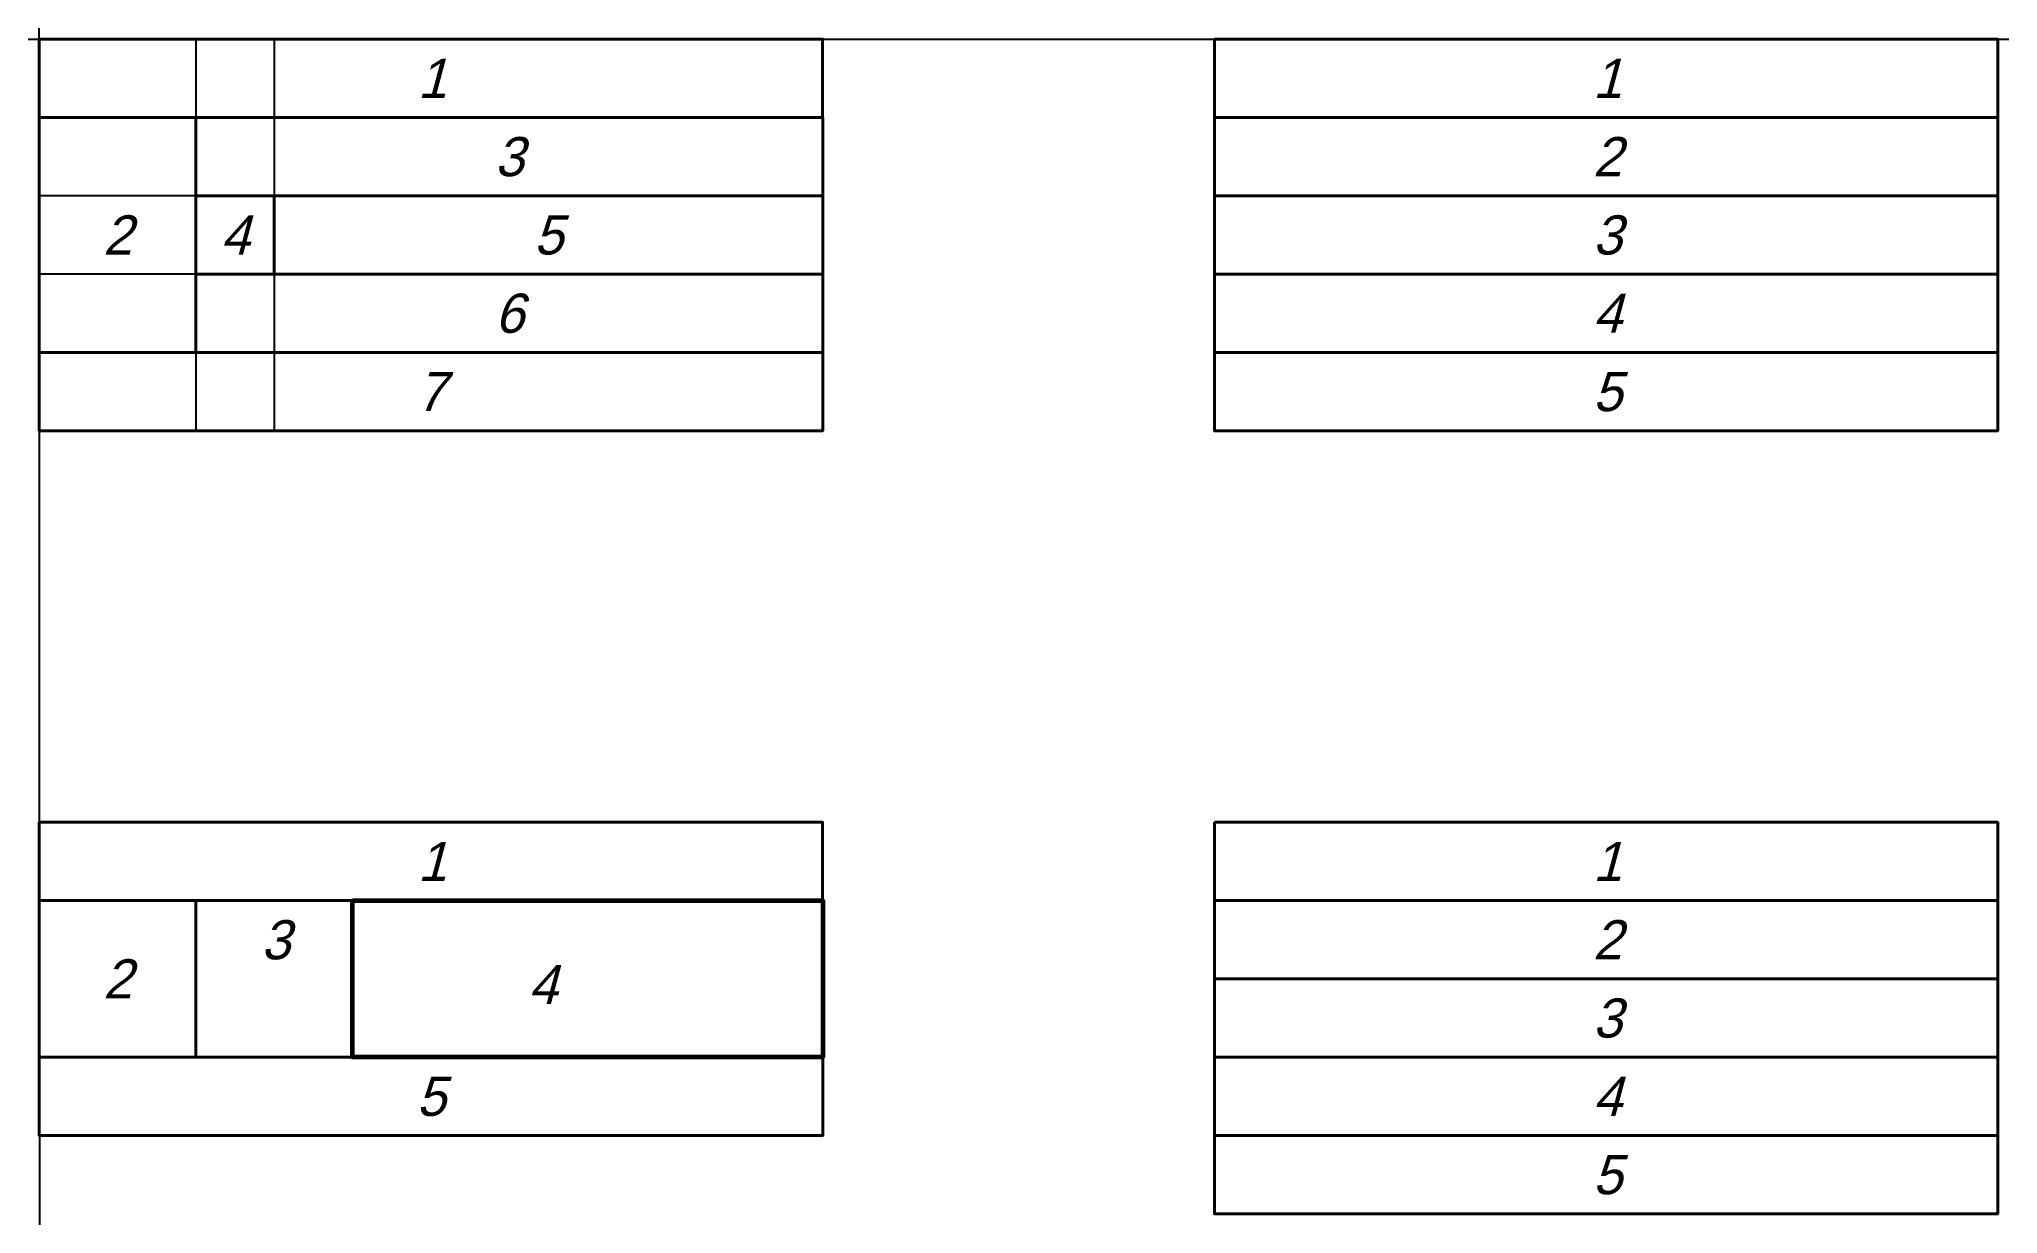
# Model space of a CAD drawing. Header units: millimetres. Extents: x -4679153 to -4676653, y 2164785 to 2166285.
import ezdxf
from ezdxf.enums import TextEntityAlignment as Align

# ---------------------------------------------------------------- set-up
doc = ezdxf.new("R2010")
doc.units = ezdxf.units.MM
doc.layers.get('Defpoints').update_dxf_attribs({"color": 1})
for name, color, linetype, lineweight in [('Основа', 182, 'Continuous', 60), ('Текст', 3, 'Continuous', 35), ('Тонкие', 132, 'Continuous', 40)]:
    doc.layers.add(name, color=color, linetype=linetype, lineweight=lineweight)
doc.styles.add('МИП_ГОСТ', font='MIPGOST.SHX', dxfattribs={"oblique": 15})

msp = doc.modelspace()

# ---------------------------------------------------------------- linework, layer by layer
at = {"layer": 'Defpoints', "ltscale": 0.3}
for p, q in [((-4678953.2, 2166285.3), (-4678953.2, 2165785.3)), ((-4678853.2, 2166285.3), (-4678853.2, 2165785.3)), ((-4678953.2, 2166085.3), (-4679153.2, 2166085.3)), ((-4678953.2, 2165985.3), (-4679153.2, 2165985.3))]:
    msp.add_line(p, q, dxfattribs=at)
for direction in [(-0.000575, 1), (1, 0)]:
    msp.add_xline((-4679153.3, 2166285.3), direction, dxfattribs=at)
at = {"layer": 'Основа', "ltscale": 0.3, "const_width": 0.4}
msp.add_lwpolyline([(-4678953.2, 2166185.3), (-4678153.3, 2166185.3), (-4678153.1, 2165885.3), (-4678953.2, 2165885.3), (-4678953.2, 2165985.3), (-4678853.2, 2165985.3), (-4678853.2, 2166085.3), (-4678953.2, 2166085.3), (-4678953.2, 2166185.3)], dxfattribs=at)
at = {"layer": 'Основа', "ltscale": 0.3}
msp.add_lwpolyline([(-4678753.2, 2165185.3), (-4678153.2, 2165185.3), (-4678153.2, 2164985.3), (-4678753.2, 2164985.3), (-4678753.2, 2165085.3), (-4678753.2, 2165085.3), (-4678753.2, 2165185.3)], dxfattribs=at)
at = {"layer": 'Тонкие', "ltscale": 0.3}
for points in [[(-4679153.3, 2166285.3), (-4678153.3, 2166285.3), (-4678153.3, 2166185.3), (-4679153.3, 2166185.3)], [(-4677653.3, 2166285.3), (-4676653.3, 2166285.3), (-4676653.3, 2166185.3), (-4677653.3, 2166185.3)], [(-4679153.2, 2166185.3), (-4678953.2, 2166185.3), (-4678953.2, 2165885.3), (-4679153.2, 2165885.3)], [(-4678953.2, 2166185.3), (-4678153.2, 2166185.3), (-4678153.2, 2166085.3), (-4678953.2, 2166085.3)], [(-4677653.3, 2166185.3), (-4676653.3, 2166185.3), (-4676653.3, 2166085.3), (-4677653.3, 2166085.3)], [(-4678953.2, 2166085.3), (-4678853.2, 2166085.3), (-4678853.2, 2165985.3), (-4678953.2, 2165985.3)], [(-4678853.2, 2166085.3), (-4678153.2, 2166085.3), (-4678153.2, 2165985.3), (-4678853.2, 2165985.3)], [(-4677653.3, 2166085.3), (-4676653.3, 2166085.3), (-4676653.3, 2165985.3), (-4677653.3, 2165985.3)], [(-4678953.2, 2165985.3), (-4678153.2, 2165985.3), (-4678153.2, 2165885.3), (-4678953.2, 2165885.3)], [(-4677653.3, 2165985.3), (-4676653.3, 2165985.3), (-4676653.3, 2165885.3), (-4677653.3, 2165885.3)], [(-4679153.1, 2165885.3), (-4678153.1, 2165885.3), (-4678153.1, 2165785.3), (-4679153.1, 2165785.3)], [(-4677653.3, 2165885.3), (-4676653.3, 2165885.3), (-4676653.3, 2165785.3), (-4677653.3, 2165785.3)], [(-4679153.3, 2165285.3), (-4678153.3, 2165285.3), (-4678153.3, 2165185.3), (-4679153.3, 2165185.3)], [(-4677653.3, 2165285.3), (-4676653.3, 2165285.3), (-4676653.3, 2165185.3), (-4677653.3, 2165185.3)], [(-4679153.2, 2165185.3), (-4678953.2, 2165185.3), (-4678953.2, 2164985.3), (-4679153.2, 2164985.3)], [(-4677653.3, 2165185.3), (-4676653.3, 2165185.3), (-4676653.3, 2165085.3), (-4677653.3, 2165085.3)], [(-4677653.3, 2165085.3), (-4676653.3, 2165085.3), (-4676653.3, 2164985.3), (-4677653.3, 2164985.3)], [(-4679153.1, 2164985.3), (-4678153.1, 2164985.3), (-4678153.1, 2164885.3), (-4679153.1, 2164885.3)], [(-4677653.3, 2164985.3), (-4676653.3, 2164985.3), (-4676653.3, 2164885.3), (-4677653.3, 2164885.3)], [(-4677653.3, 2164885.3), (-4676653.3, 2164885.3), (-4676653.3, 2164785.3), (-4677653.3, 2164785.3)]]:
    msp.add_lwpolyline(points, close=True, dxfattribs=at)
msp.add_lwpolyline([(-4678953.2, 2165185.3), (-4678953.2, 2164985.3), (-4678753.2, 2164985.3), (-4678753.2, 2165185.3)], dxfattribs=at)

# ---------------------------------------------------------------- texts
at = {"layer": 'Текст', "style": 'МИП_ГОСТ', "oblique": 15}
for s, p in [('1', (-4678651.6, 2166235.3)), ('1', (-4677151.6, 2166235.3)), ('3', (-4678553.2, 2166135.3)), ('2', (-4677151.6, 2166135.3)), ('2', (-4679053.2, 2166035.3)), ('4', (-4678903.2, 2166035.3)), ('5', (-4678503.3, 2166035.3)), ('3', (-4677151.6, 2166035.3)), ('6', (-4678553.2, 2165935.3)), ('4', (-4677151.6, 2165935.3)), ('7', (-4678653.1, 2165835.3)), ('5', (-4677151.6, 2165835.3)), ('1', (-4678651.6, 2165235.3)), ('1', (-4677151.6, 2165235.3)), ('3', (-4678851.4, 2165135.3)), ('2', (-4677151.6, 2165135.3)), ('2', (-4679053.2, 2165085.3)), ('4', (-4678510.3, 2165078.1)), ('3', (-4677151.6, 2165035.3)), ('5', (-4678653.1, 2164935.3)), ('4', (-4677151.6, 2164935.3)), ('5', (-4677151.6, 2164835.3))]:
    msp.add_text(s, height=50, dxfattribs=at).set_placement(p, align=Align.MIDDLE_CENTER)

doc.saveas('drawing.dxf')
